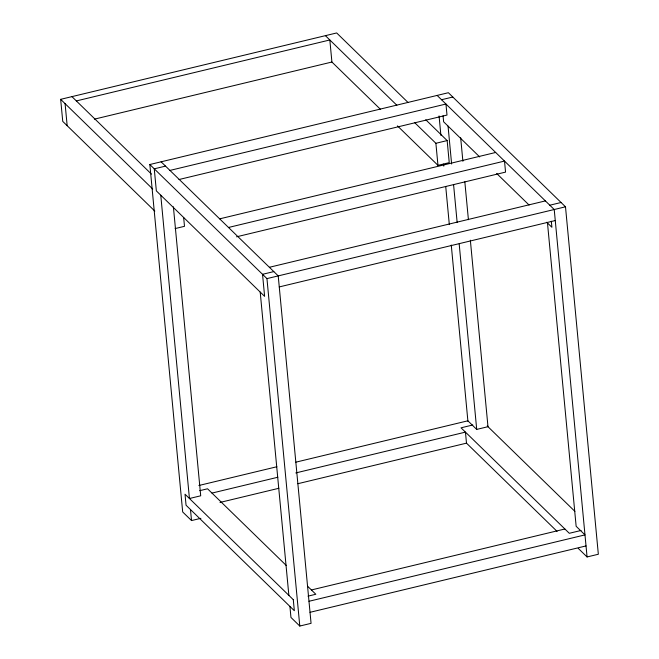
<?xml version="1.0" encoding="UTF-8"?>
<svg xmlns="http://www.w3.org/2000/svg" width="659" height="659" viewBox="0 0 659 659"><rect width="100%" height="100%" fill="white"/><g stroke="black" fill="none" stroke-linecap="round" stroke-linejoin="round"><path stroke-width="0.99" d="M154.816 211.094L62.745 121.396L60.661 99.336L336.675 32.95L408.119 102.557M76.345 100.934L329.829 39.968L331.914 62.028L380.523 109.386M94.402 119.155L331.914 62.028M200.913 518.312L191.522 520.569L182.683 511.961L149.84 164.519L448.384 92.713L565.496 206.802L598.339 554.244L587.07 556.954L578.231 548.346M165.524 166.117L154.264 168.828L156.348 190.888L264.621 296.369L262.537 274.309L273.798 271.599M441.538 99.731L452.807 97.021M169.948 170.417L445.954 104.031L447 115.061L178.993 179.528M414.527 122.483L435.887 143.291L447.156 140.581L449.24 162.641L437.971 165.351L397.468 125.885M175.105 228.582L184.495 226.317L183.647 217.379M219.661 218.854L495.675 152.468M228.5 227.47L504.514 161.076L505.552 172.106L236.548 236.812M269.383 267.29L545.388 200.904M549.812 205.213L561.073 202.502M149.84 164.519L266.953 278.609L565.496 206.802M279.259 286.929L555.273 220.543M198.861 485.502L276.871 466.745M295.866 462.173L467.874 420.804L476.712 429.413L487.981 426.702L470.353 240.206M199.71 490.667L207.552 488.789L286.36 565.562M472.783 424.989L461.028 427.815L569.302 533.296L581.057 530.47M211.967 493.089L277.834 477.248M295.8 472.931L465.452 432.123L466.49 443.153L557.086 531.409M219.999 502.438L278.881 488.278M297.835 483.714L466.49 443.153M311.402 589.962L564.887 528.996M307.984 596.148L315.826 594.27L307.72 586.37M308.98 601.28L584.986 534.894L576.147 526.286L547.481 222.964M310.018 612.31L586.032 545.924M289.919 606.412L290.957 617.442L299.796 626.05L311.064 623.34L278.222 275.899L161.109 161.809M437.115 95.423L554.227 209.513L587.07 556.954M479.711 156.949L443.622 121.791L443.054 115.77M496.655 173.449L529.062 205.023M546.739 222.248L551.896 227.273L551.328 221.251M425.796 119.773L447.156 140.581M325.406 35.66L396.85 105.259M487.24 425.986L574.895 511.376M71.93 96.626L151.471 174.124M60.661 99.336L152.731 189.034M460.666 137.731L462.89 161.298M464.826 181.793L468.417 219.711M448.046 126.091L451.629 164.009M453.565 184.504L457.148 222.421M459.183 243.937L476.712 429.413M439.059 115.918L440.896 135.392M443.606 164.091L443.804 166.142M445.739 186.637L449.323 224.562M451.267 245.057L467.923 421.34M435.887 143.291L437.971 165.351M266.953 278.609L299.796 626.05M260.198 292.061L288.873 595.382M173.391 206.827L200.707 495.799L189.438 498.509L160.763 195.188M190.484 509.539L191.522 520.569M65.084 103.644L67.169 125.704M293.288 599.682L185.022 494.201L186.06 505.231L294.334 610.712L293.288 599.682"/></g></svg>
